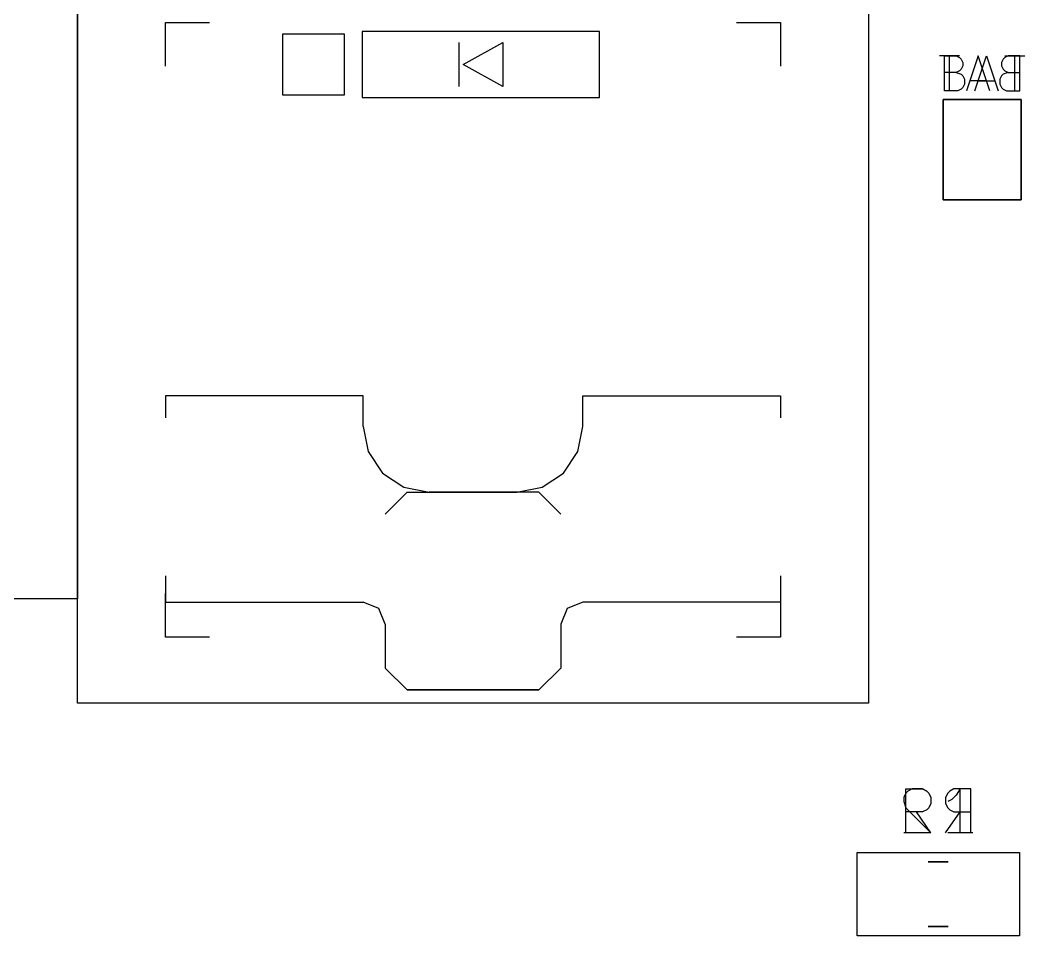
# Model space of a CAD drawing. Extents: x 0 to 153, y 0 to 103.
# Drawn here: x 88.77 to 111.64, y 37.96 to 58.81 of the extents above; entities that cross this region are included whole.
import ezdxf

# ---------------------------------------------------------------- set-up
doc = ezdxf.new("R2010")
doc.units = 0

msp = doc.modelspace()

# ---------------------------------------------------------------- linework, layer by layer
at = {"layer": 'Layer 1'}
for p, q in [((90.075, 62.6362), (90.075, 45.6362)), ((90.075, 43.2612), (90.075, 60.2612)), ((108.075, 60.2612), (108.075, 43.2612)), ((92.075, 58.7612), (93.075, 58.7612)), ((92.075, 57.7612), (92.075, 58.7612)), ((92.075, 58.7612), (93.075, 58.7612)), ((92.075, 57.7612), (92.075, 58.7612)), ((96.5546, 58.554), (96.5546, 57.054)), ((101.955, 58.554), (96.5546, 58.554)), ((96.5546, 58.554), (96.5546, 57.054)), ((101.955, 58.554), (96.5546, 58.554)), ((101.955, 57.054), (101.955, 58.554)), ((101.955, 57.054), (101.955, 58.554)), ((105.075, 58.7612), (106.075, 58.7612)), ((105.075, 58.7612), (106.075, 58.7612)), ((106.075, 58.7612), (106.075, 57.7612)), ((106.075, 58.7612), (106.075, 57.7612)), ((94.7461, 57.1055), (94.7461, 58.5025)), ((94.7461, 58.5025), (96.1431, 58.5025)), ((96.1431, 58.5025), (96.1431, 57.1055)), ((98.7546, 58.304), (98.7546, 57.304)), ((98.7546, 58.304), (98.7546, 57.304)), ((98.8546, 57.804), (99.7546, 58.304)), ((98.8546, 57.804), (99.7546, 58.304)), ((99.7546, 58.304), (99.7546, 57.304)), ((99.7546, 58.304), (99.7546, 57.304)), ((110.151, 57.9994), (109.694, 57.9994)), ((109.808, 57.1994), (109.808, 57.9994)), ((109.808, 57.9994), (110.075, 57.9994)), ((109.922, 57.1994), (109.922, 57.9994)), ((110.075, 57.9994), (110.151, 57.9613)), ((110.151, 57.9613), (110.189, 57.9232)), ((110.189, 57.9232), (110.227, 57.847)), ((110.57, 57.9994), (110.303, 57.1994)), ((110.494, 57.1994), (110.76, 57.9994)), ((110.836, 57.1994), (110.57, 57.9994)), ((110.76, 57.9994), (111.027, 57.1994)), ((111.141, 57.9232), (111.103, 57.847)), ((111.179, 57.9613), (111.141, 57.9232)), ((111.255, 57.9994), (111.179, 57.9613)), ((111.179, 57.9994), (111.636, 57.9994)), ((111.522, 57.9994), (111.255, 57.9994)), ((111.408, 57.1994), (111.408, 57.9994)), ((111.522, 57.1994), (111.522, 57.9994)), ((99.7546, 57.304), (98.8546, 57.804)), ((99.7546, 57.304), (98.8546, 57.804)), ((110.151, 57.6566), (110.075, 57.6185)), ((110.189, 57.6947), (110.151, 57.6566)), ((110.227, 57.7709), (110.189, 57.6947)), ((110.227, 57.847), (110.227, 57.7709)), ((111.103, 57.847), (111.103, 57.7709)), ((111.103, 57.7709), (111.141, 57.6947)), ((111.141, 57.6947), (111.179, 57.6566)), ((111.179, 57.6566), (111.255, 57.6185)), ((110.075, 57.6185), (109.808, 57.6185)), ((110.075, 57.6185), (110.189, 57.5804)), ((110.189, 57.5804), (110.227, 57.5423)), ((110.227, 57.5423), (110.265, 57.4661)), ((110.265, 57.4661), (110.265, 57.3518)), ((110.76, 57.428), (110.379, 57.428)), ((110.57, 57.428), (110.951, 57.428)), ((111.103, 57.5423), (111.065, 57.4661)), ((111.065, 57.4661), (111.065, 57.3518)), ((111.141, 57.5804), (111.103, 57.5423)), ((111.255, 57.6185), (111.141, 57.5804)), ((111.255, 57.6185), (111.522, 57.6185)), ((110.113, 57.1994), (109.808, 57.1994)), ((110.189, 57.2375), (110.113, 57.1994)), ((110.227, 57.2756), (110.189, 57.2375)), ((110.265, 57.3518), (110.227, 57.2756)), ((111.065, 57.3518), (111.103, 57.2756)), ((111.103, 57.2756), (111.141, 57.2375)), ((111.141, 57.2375), (111.217, 57.1994)), ((111.217, 57.1994), (111.522, 57.1994)), ((96.1431, 57.1055), (94.7461, 57.1055)), ((96.5546, 57.054), (101.955, 57.054)), ((96.5546, 57.054), (101.955, 57.054)), ((109.776, 57.0042), (109.776, 54.7182)), ((111.554, 57.0042), (109.776, 57.0042)), ((109.776, 57.0038), (111.554, 57.0038)), ((109.776, 54.7178), (109.776, 57.0038)), ((111.554, 54.7182), (111.554, 57.0042)), ((111.554, 57.0038), (111.554, 54.7178)), ((109.776, 54.7182), (111.554, 54.7182)), ((111.554, 54.7178), (109.776, 54.7178)), ((92.075, 50.2612), (92.075, 49.7612)), ((96.575, 50.2612), (92.075, 50.2612)), ((96.575, 49.5612), (96.575, 50.2612)), ((101.575, 50.2612), (106.075, 50.2612)), ((101.575, 49.5612), (101.575, 50.2612)), ((106.075, 50.2612), (106.075, 49.7612)), ((96.575, 49.5612), (96.689181, 48.987175)), ((101.460819, 48.987175), (101.575, 49.5612)), ((96.689181, 48.987175), (97.01434, 48.50054)), ((101.13566, 48.50054), (101.460819, 48.987175)), ((97.01434, 48.50054), (97.500975, 48.175381)), ((100.649025, 48.175381), (101.13566, 48.50054)), ((97.075, 47.5612), (97.575, 48.0612)), ((97.500975, 48.175381), (98.075, 48.0612)), ((97.575, 48.0612), (100.075, 48.0612)), ((100.575, 48.0612), (98.075, 48.0612)), ((100.075, 48.0612), (100.649025, 48.175381)), ((101.075, 47.5612), (100.575, 48.0612)), ((92.075, 46.1612), (92.075, 45.5612)), ((106.075, 46.1612), (106.075, 45.5612)), ((92.075, 44.7612), (92.075, 45.7612)), ((92.075, 44.7612), (92.075, 45.7612)), ((106.075, 45.7612), (106.075, 44.7612)), ((106.075, 45.7612), (106.075, 44.7612)), ((90.075, 45.6362), (72.075, 45.6362)), ((92.075, 45.5612), (96.575, 45.5612)), ((96.928553, 45.414753), (96.575, 45.5612)), ((101.575, 45.5612), (101.221447, 45.414753)), ((106.075, 45.5612), (101.575, 45.5612)), ((97.075, 45.0612), (96.928553, 45.414753)), ((101.221447, 45.414753), (101.075, 45.0612)), ((97.075, 45.0612), (97.075, 44.0612)), ((101.075, 45.0612), (101.075, 44.0612)), ((93.075, 44.7612), (92.075, 44.7612)), ((93.075, 44.7612), (92.075, 44.7612)), ((106.075, 44.7612), (105.075, 44.7612)), ((106.075, 44.7612), (105.075, 44.7612)), ((97.575, 43.5612), (97.075, 44.0612)), ((97.075, 44.0612), (97.575, 43.5612)), ((101.075, 44.0612), (100.575, 43.5612)), ((100.575, 43.5612), (101.075, 44.0612)), ((100.575, 43.5612), (97.575, 43.5612)), ((97.575, 43.5612), (100.575, 43.5612)), ((108.075, 43.2612), (90.075, 43.2612)), ((108.927, 41.2117), (108.879, 41.1164)), ((108.927, 40.3069), (108.927, 41.3069)), ((108.927, 41.3069), (109.308, 41.3069)), ((108.975, 41.2593), (108.927, 41.2117)), ((109.07, 41.3069), (108.975, 41.2593)), ((109.308, 41.3069), (109.07, 41.3069)), ((109.403, 41.2593), (109.308, 41.3069)), ((109.308, 41.3069), (109.403, 41.2593)), ((109.451, 41.2117), (109.403, 41.2593)), ((109.403, 41.2593), (109.451, 41.2117)), ((109.451, 41.2117), (109.498, 41.1164)), ((109.879, 41.2117), (109.832, 41.1164)), ((109.927, 41.2593), (109.879, 41.2117)), ((110.022, 41.3069), (109.927, 41.2593)), ((110.403, 41.3069), (110.022, 41.3069)), ((110.165, 41.3069), (110.07, 41.164)), ((110.165, 40.3069), (110.165, 41.3069)), ((110.403, 40.3069), (110.403, 41.3069)), ((108.879, 41.1164), (108.879, 41.0212)), ((108.879, 41.0212), (108.927, 40.8783)), ((109.498, 40.9736), (109.451, 40.8783)), ((109.498, 41.1164), (109.498, 40.9736)), ((109.832, 41.1164), (109.832, 40.9736)), ((109.832, 40.9736), (109.879, 40.8783)), ((109.975, 41.0688), (109.879, 41.0212)), ((110.07, 41.164), (109.975, 41.0688)), ((108.927, 40.8783), (109.498, 40.3069)), ((109.308, 40.7831), (108.927, 40.7831)), ((109.498, 40.3069), (109.165, 40.7831)), ((109.403, 40.8307), (109.308, 40.7831)), ((109.451, 40.8783), (109.403, 40.8307)), ((109.832, 40.3069), (110.165, 40.7831)), ((109.879, 40.8783), (109.927, 40.8307)), ((109.927, 40.8307), (110.022, 40.7831)), ((110.022, 40.7831), (110.403, 40.7831)), ((109.498, 40.3069), (108.879, 40.3069)), ((110.451, 40.3069), (109.879, 40.3069)), ((107.815, 39.8612), (111.515, 39.8612)), ((107.815, 37.9612), (107.815, 39.8612)), ((111.515, 39.8612), (111.515, 37.9612)), ((109.438, 39.6462), (109.892, 39.6462)), ((109.892, 39.6462), (109.438, 39.6462)), ((109.438, 38.1762), (109.892, 38.1762)), ((109.892, 38.1762), (109.438, 38.1762)), ((111.515, 37.9612), (107.815, 37.9612))]:
    msp.add_line(p, q, dxfattribs=at)

doc.saveas('drawing.dxf')
